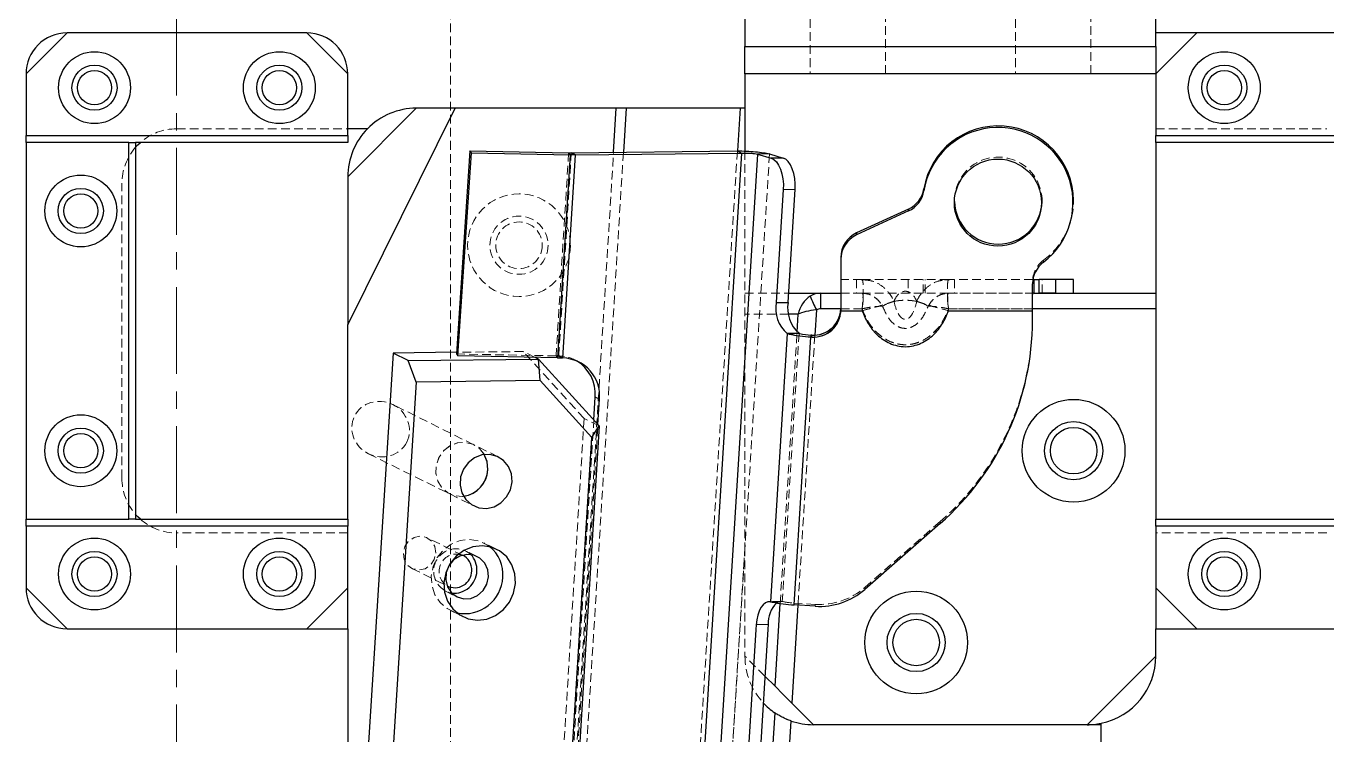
# Model space of a CAD drawing. Header units: millimetres. Extents: x 5 to 1495, y -1208 to 895.
# Drawn here: x 328.9 to 518.9, y 179.9 to 283.4 of the extents above; entities that cross this region are included whole.
import ezdxf

# ---------------------------------------------------------------- set-up
doc = ezdxf.new("R2010")
doc.units = ezdxf.units.MM
doc.linetypes.add('CENTERX2', pattern=[20.32, 12.7, -2.54, 2.54, -2.54])
doc.linetypes.add('HIDDEN', pattern=[1.905, 1.27, -0.635])

msp = doc.modelspace()

# ---------------------------------------------------------------- linework, layer by layer
at = {"color": 7, "linetype": 'CENTERX2', "lineweight": 18}
msp.add_line((350.853, 29.435), (350.853, 413.435), dxfattribs=at)
at = {"color": 7, "linetype": 'HIDDEN', "lineweight": 18}
for p, q in [((390.853, 411.435), (390.853, 31.435)), ((443.353, 284.435), (443.353, 276.435)), ((454.353, 276.435), (454.353, 284.435)), ((473.353, 284.435), (473.353, 276.435)), ((484.353, 276.435), (484.353, 284.435)), ((350.853, 268.435), (375.853, 268.435)), ((493.853, 268.435), (518.853, 268.435)), ((404.071, 93.69), (414.668, 264.997)), ((416.099, 265.013), (405.502, 93.706)), ((408.1, 264.931), (406.265, 235.276)), ((406.658, 235.276), (408.493, 264.929)), ((432.739, 265.196), (422.054, 93.888)), ((432.739, 265.196), (422.073, 94.2)), ((437.436, 264.753), (426.768, 93.716)), ((433.853, 265.187), (433.853, 207.314)), ((342.853, 217.435), (342.853, 260.435)), ((464.443, 257.945), (464.445, 257.804)), ((464.443, 257.945), (464.443, 257.663)), ((477.243, 257.663), (477.243, 257.945)), ((477.451, 249.238), (477.451, 248.956)), ((450.948, 246.435), (447.853, 246.435)), ((450.163, 246.435), (450.163, 244.435)), ((451.542, 246.403), (450.871, 246.313)), ((450.948, 246.435), (451.405, 246.357)), ((457.689, 246.435), (457.689, 244.435)), ((459.89, 244.435), (459.89, 246.435)), ((460.151, 244.435), (460.151, 246.435)), ((463.676, 246.313), (463.005, 246.403)), ((463.141, 246.362), (463.6, 246.435)), ((475.907, 246.435), (463.6, 246.435)), ((464.453, 246.435), (464.453, 244.435)), ((475.853, 246.072), (475.853, 245.79)), ((477.253, 244.435), (477.253, 246.435)), ((433.853, 244.435), (440.237, 244.435)), ((447.853, 244.435), (450.948, 244.435)), ((450.948, 244.435), (447.853, 244.435)), ((463.599, 244.435), (476.021, 244.435)), ((476.021, 244.435), (463.6, 244.435)), ((440.232, 241.383), (433.853, 241.383)), ((447.852, 242.154), (450.948, 242.154)), ((450.95, 242.154), (447.852, 242.154)), ((475.853, 242.154), (463.597, 242.154)), ((463.6, 242.153), (475.853, 242.154)), ((438.994, 199.116), (441.466, 238.757)), ((441.749, 238.583), (439.307, 199.428)), ((441.036, 199.194), (443.477, 238.325)), ((444.055, 238.314), (441.595, 198.878)), ((401.467, 235.916), (391.728, 235.799)), ((403.224, 235.046), (401.467, 235.916)), ((410.364, 226.146), (401.467, 235.916)), ((406.265, 235.276), (391.713, 235.559)), ((406.549, 235.276), (406.265, 235.276)), ((406.265, 235.276), (406.49, 234.983)), ((406.549, 235.276), (406.265, 235.276)), ((406.549, 235.276), (407.056, 234.973)), ((406.658, 235.276), (407.275, 234.97)), ((409.571, 234.418), (408.954, 234.724)), ((409.571, 234.418), (408.954, 234.724)), ((394.277, 222.297), (382.418, 228.17)), ((405.228, 143.116), (410.364, 226.146)), ((412.575, 225.051), (410.364, 226.146)), ((406.535, 141.128), (411.781, 225.924)), ((407.212, 141.797), (412.376, 225.27)), ((378.867, 221.001), (390.726, 215.128)), ((397.824, 220.54), (394.277, 222.297)), ((390.726, 215.128), (394.273, 213.371)), ((451.351, 201.469), (462.341, 211.083)), ((462.341, 211.083), (462.341, 210.802)), ((375.853, 209.435), (350.853, 209.435)), ((518.853, 209.435), (493.853, 209.435)), ((392.68, 206.13), (387.436, 208.727)), ((397.558, 207.062), (395.707, 207.979)), ((433.853, 207.314), (426.736, 93.198)), ((433.853, 207.314), (433.853, 191.435)), ((394.731, 206.007), (393.035, 206.847)), ((385.217, 204.247), (390.46, 201.65)), ((451.351, 201.469), (451.351, 201.187)), ((390.105, 200.933), (391.802, 200.093)), ((390.825, 198.121), (392.676, 197.205)), ((439.134, 199.44), (437.405, 199.405)), ((439.134, 199.44), (437.405, 199.405)), ((437.578, 199.393), (439.307, 199.428)), ((437.835, 199.335), (439.436, 199.405)), ((444.113, 199.006), (441.036, 199.194)), ((444.113, 198.724), (444.113, 199.006)), ((436.751, 188.538), (433.853, 191.435))]:
    msp.add_line(p, q, dxfattribs=at)
at = {"color": 7, "linetype": 'Continuous', "lineweight": 25}
for p, q in [((433.853, 291.435), (433.853, 280.435)), ((493.853, 280.435), (493.853, 291.435)), ((334.853, 282.435), (328.853, 276.435)), ((369.853, 282.435), (334.853, 282.435)), ((375.853, 276.435), (369.853, 282.435)), ((499.853, 282.435), (493.853, 282.435)), ((499.853, 282.435), (493.853, 276.435)), ((534.853, 282.435), (499.853, 282.435)), ((433.853, 280.435), (493.853, 280.435)), ((433.853, 276.435), (433.853, 280.435)), ((493.853, 280.435), (493.853, 276.435)), ((328.853, 276.435), (328.853, 267.435)), ((375.853, 267.435), (375.853, 276.435)), ((433.853, 276.435), (433.853, 271.435)), ((493.853, 276.435), (433.853, 276.435)), ((493.853, 276.435), (493.853, 267.435)), ((375.853, 239.799), (391.522, 271.435)), ((385.853, 271.435), (375.853, 261.435)), ((433.853, 271.435), (385.853, 271.435)), ((391.522, 271.435), (385.853, 271.435)), ((414.668, 264.997), (415.066, 271.435)), ((416.496, 271.435), (416.099, 265.013)), ((433.853, 271.435), (433.853, 265.187)), ((378.712, 268.435), (375.853, 268.435)), ((328.853, 267.435), (375.853, 267.435)), ((328.853, 266.435), (328.853, 267.435)), ((343.853, 266.435), (328.853, 266.435)), ((328.853, 266.435), (328.853, 211.435)), ((343.853, 211.435), (343.853, 266.435)), ((343.853, 266.435), (344.853, 266.435)), ((344.853, 266.435), (344.853, 211.435)), ((375.853, 266.435), (344.853, 266.435)), ((375.853, 267.435), (375.853, 266.435)), ((493.853, 267.435), (540.853, 267.435)), ((493.853, 266.435), (493.853, 267.435)), ((493.853, 266.435), (493.853, 244.435)), ((524.853, 266.435), (493.853, 266.435)), ((393.687, 265.226), (391.713, 235.559)), ((391.937, 235.265), (393.912, 264.932)), ((393.912, 264.932), (393.687, 265.226)), ((393.687, 265.226), (408.1, 264.931)), ((393.912, 264.932), (408.325, 264.637)), ((408.325, 264.637), (406.49, 234.983)), ((407.275, 234.97), (409.109, 264.624)), ((408.325, 264.637), (408.1, 264.931)), ((408.493, 264.929), (432.739, 265.196)), ((409.109, 264.624), (408.493, 264.929)), ((409.109, 264.624), (433.355, 264.891)), ((433.355, 264.891), (422.69, 93.895)), ((435.707, 264.718), (425.039, 93.681)), ((432.739, 265.196), (433.355, 264.891)), ((437.436, 264.753), (435.707, 264.718)), ((435.707, 264.718), (437.694, 264.132)), ((437.436, 264.753), (439.423, 264.167)), ((439.423, 264.167), (437.694, 264.132)), ((375.853, 261.435), (375.853, 239.799)), ((439.454, 259.567), (438.424, 243.051)), ((439.454, 259.567), (441.183, 259.602)), ((440.153, 243.086), (441.183, 259.602)), ((459.983, 259.678), (459.983, 259.396)), ((457.725, 256.719), (450.163, 253.227)), ((457.725, 256.719), (457.725, 256.437)), ((481.843, 257.663), (481.843, 257.945)), ((457.725, 256.437), (450.163, 252.946)), ((450.163, 253.227), (450.163, 252.946)), ((447.853, 249.638), (447.853, 249.357)), ((447.853, 249.357), (447.853, 241.988)), ((475.853, 240.477), (475.853, 245.79)), ((476.021, 246.435), (475.907, 246.435)), ((476.021, 246.435), (476.021, 244.435)), ((476.021, 246.435), (476.821, 246.435)), ((476.821, 244.435), (476.821, 246.435)), ((479.191, 246.435), (476.821, 246.435)), ((479.191, 246.435), (479.191, 244.435)), ((481.853, 246.435), (479.191, 246.435)), ((481.853, 244.435), (481.853, 246.435)), ((440.237, 244.435), (444.893, 244.435)), ((444.893, 244.435), (447.853, 244.435)), ((476.021, 244.435), (493.853, 244.435)), ((479.191, 244.435), (476.821, 244.435)), ((479.191, 244.435), (481.853, 244.435)), ((493.853, 244.435), (493.853, 242.154)), ((438.424, 243.051), (440.153, 243.086)), ((447.852, 242.154), (447.852, 241.872)), ((447.852, 241.872), (450.948, 241.872)), ((463.6, 241.872), (475.853, 241.872)), ((475.853, 240.477), (475.853, 241.872)), ((493.853, 242.154), (493.853, 211.435)), ((375.853, 211.435), (375.853, 239.799)), ((440.02, 238.548), (437.578, 199.393)), ((441.749, 238.583), (440.02, 238.548)), ((441.876, 238.536), (440.275, 238.465)), ((441.036, 198.912), (443.477, 238.043)), ((443.607, 238.317), (443.477, 238.325)), ((443.477, 238.043), (443.607, 238.035)), ((443.607, 238.035), (443.607, 238.317)), ((382.459, 235.687), (375.998, 132.886)), ((391.728, 235.799), (382.459, 235.687)), ((384.671, 234.591), (382.459, 235.687)), ((384.671, 234.591), (403.678, 234.821)), ((385.851, 231.459), (384.671, 234.591)), ((391.713, 235.559), (391.937, 235.265)), ((406.49, 234.983), (391.937, 235.265)), ((403.678, 234.821), (403.224, 235.046)), ((403.92, 231.677), (403.678, 234.821)), ((403.678, 234.821), (412.575, 225.051)), ((406.49, 234.983), (407.056, 234.973)), ((406.49, 234.983), (407.056, 234.973)), ((385.851, 231.459), (379.7, 133.6)), ((403.92, 231.677), (385.851, 231.459)), ((411.473, 223.382), (403.92, 231.677)), ((411.781, 225.924), (411.987, 229.263)), ((412.604, 228.958), (411.987, 229.263)), ((412.376, 225.27), (412.604, 228.958)), ((412.575, 225.051), (407.439, 142.021)), ((411.473, 223.382), (412.575, 225.051)), ((406.464, 142.399), (411.473, 223.382)), ((328.853, 211.435), (343.853, 211.435)), ((328.853, 210.435), (328.853, 211.435)), ((344.853, 211.435), (343.853, 211.435)), ((344.853, 211.435), (375.853, 211.435)), ((375.853, 211.435), (375.853, 210.435)), ((493.853, 210.435), (493.853, 211.435)), ((493.853, 211.435), (524.853, 211.435)), ((375.853, 210.435), (328.853, 210.435)), ((328.853, 210.435), (328.853, 201.435)), ((375.853, 201.435), (375.853, 210.435)), ((462.341, 210.802), (451.351, 201.187)), ((540.853, 210.435), (493.853, 210.435)), ((493.853, 210.435), (493.853, 201.435)), ((328.853, 201.435), (334.853, 195.435)), ((369.853, 195.435), (375.853, 201.435)), ((375.853, 195.435), (375.853, 201.435)), ((493.853, 201.435), (493.853, 195.435)), ((493.853, 201.435), (499.853, 195.435)), ((444.113, 198.724), (441.036, 198.912)), ((435.49, 196.015), (435.449, 195.352)), ((437.219, 196.05), (435.49, 196.015)), ((437.219, 196.05), (437.178, 195.387)), ((334.853, 195.435), (369.853, 195.435)), ((369.853, 195.435), (375.853, 195.435)), ((375.853, 195.435), (375.853, 93.435)), ((435.449, 195.352), (431.438, 131.046)), ((437.178, 195.387), (433.167, 131.081)), ((493.853, 195.435), (499.853, 195.435)), ((493.853, 191.435), (493.853, 195.435)), ((499.853, 195.435), (534.853, 195.435)), ((493.853, 191.435), (483.853, 181.435)), ((438.241, 187.048), (436.751, 188.538)), ((443.853, 181.435), (440.704, 184.585)), ((483.853, 181.435), (443.853, 181.435)), ((485.853, 181.435), (483.853, 181.435)), ((485.853, 178.435), (485.853, 181.637))]:
    msp.add_line(p, q, dxfattribs=at)
at = {"color": 8, "linetype": 'Continuous', "lineweight": 25}
for p, q in [((433.128, 271.435), (432.739, 265.196)), ((441.63, 241.383), (440.232, 241.383)), ((441.466, 238.757), (441.63, 241.383)), ((444.285, 242.011), (444.055, 238.314)), ((447.852, 242.154), (444.893, 242.154)), ((493.853, 242.154), (475.853, 242.154)), ((438.241, 187.048), (438.994, 199.116)), ((441.595, 198.878), (440.704, 184.585)), ((438.227, 183.168), (434.609, 126.661)), ((437.052, 126.338), (440.614, 181.975))]:
    msp.add_line(p, q, dxfattribs=at)
at = {"color": 7, "linetype": 'Continuous', "lineweight": 25, "flags": 128}
for points in [[(344.853, 265.727), (345.196, 266.092), (345.562, 266.435)], [(437.694, 264.132), (438.081, 263.94), (438.443, 263.603), (438.767, 263.133), (439.041, 262.549), (439.253, 261.872), (439.396, 261.131), (439.464, 260.352), (439.454, 259.567)], [(437.694, 264.132), (438.081, 263.94), (438.443, 263.603), (438.767, 263.133), (439.041, 262.549), (439.253, 261.872), (439.396, 261.131), (439.464, 260.352), (439.454, 259.567)], [(441.183, 259.602), (441.193, 260.387), (441.125, 261.166), (440.982, 261.908), (440.769, 262.584), (440.496, 263.168), (440.172, 263.638), (439.809, 263.975), (439.423, 264.167)], [(441.183, 259.602), (441.193, 260.387), (441.125, 261.166), (440.982, 261.908), (440.769, 262.584), (440.496, 263.168), (440.172, 263.638), (439.809, 263.975), (439.423, 264.167)], [(444.893, 244.435), (444.893, 244.39), (444.893, 244.255), (444.893, 244.037), (444.893, 243.746), (444.893, 243.395), (444.893, 243.001), (444.893, 242.581), (444.893, 242.154)], [(399.845, 216.896), (399.75, 218.063), (399.326, 219.133), (398.61, 220.009), (397.667, 220.613), (396.58, 220.893), (395.446, 220.823), (394.365, 220.409), (393.434, 219.688), (392.735, 218.725), (392.331, 217.604), (392.257, 216.426), (392.52, 215.295), (393.096, 214.311), (393.935, 213.563), (394.961, 213.116), (396.085, 213.01), (397.204, 213.254), (398.222, 213.828), (399.046, 214.68), (399.604, 215.733), (399.845, 216.896)], [(396.302, 218.712), (396.189, 219.878), (395.784, 220.88)], [(396.298, 218.652), (396.203, 219.82), (395.784, 220.88)], [(345.562, 211.435), (345.196, 211.778), (344.853, 212.144)], [(400.338, 202.051), (400.248, 203.46), (399.809, 204.779), (399.05, 205.918), (398.023, 206.799), (396.798, 207.362), (395.459, 207.568), (394.096, 207.405), (392.802, 206.882), (391.667, 206.035), (390.766, 204.922), (390.163, 203.62), (389.896, 202.216), (389.986, 200.807), (390.425, 199.488), (391.184, 198.349), (392.211, 197.468), (393.436, 196.905), (394.775, 196.699), (396.138, 196.862), (397.431, 197.385), (398.567, 198.232), (399.467, 199.345), (400.071, 200.647), (400.338, 202.051)], [(396.399, 203), (396.296, 204.062), (395.864, 205.014), (395.151, 205.753), (394.234, 206.199), (393.212, 206.304), (392.196, 206.056), (391.296, 205.483), (390.609, 204.646), (390.21, 203.636), (390.143, 202.562), (390.414, 201.542), (390.994, 200.684), (391.82, 200.084), (392.803, 199.804), (393.837, 199.877), (394.808, 200.293), (395.612, 201.008), (396.163, 201.944), (396.399, 203)], [(437.578, 199.393), (437.204, 199.38), (436.839, 199.229), (436.497, 198.945), (436.189, 198.538), (435.926, 198.022), (435.718, 197.415), (435.571, 196.738), (435.49, 196.015)], [(437.578, 199.393), (437.204, 199.38), (436.839, 199.229), (436.497, 198.945), (436.189, 198.538), (435.926, 198.022), (435.718, 197.415), (435.571, 196.738), (435.49, 196.015)], [(440.704, 184.585), (440.115, 185.174), (439.551, 185.738), (439.036, 186.253), (438.593, 186.696), (438.241, 187.048)]]:
    msp.add_lwpolyline(points, dxfattribs=at)
at = {"color": 7, "linetype": 'HIDDEN', "lineweight": 18, "flags": 128}
for points in [[(395.784, 220.88), (395.779, 220.889), (395.063, 221.765), (394.12, 222.37), (393.033, 222.649), (391.899, 222.579), (390.818, 222.166), (389.887, 221.445), (389.189, 220.482), (388.784, 219.361), (388.71, 218.183), (388.973, 217.052), (389.549, 216.068), (390.388, 215.319), (391.415, 214.872), (392.538, 214.766), (392.766, 214.788)], [(395.784, 220.88), (395.749, 220.939), (395.02, 221.803), (394.068, 222.392), (392.976, 222.654), (391.842, 222.566), (390.767, 222.136), (389.846, 221.401), (389.16, 220.428), (388.772, 219.302), (388.715, 218.123), (388.995, 216.997), (389.586, 216.024), (390.436, 215.289), (391.47, 214.858), (392.595, 214.77), (392.766, 214.788)], [(388.702, 206.487), (388.567, 207.432), (388.09, 208.234), (387.346, 208.77), (386.446, 208.958), (385.528, 208.77), (384.732, 208.234), (384.178, 207.432), (383.952, 206.487), (384.087, 205.542), (384.563, 204.74), (385.308, 204.204), (386.208, 204.016), (387.126, 204.204), (387.922, 204.74), (388.475, 205.542), (388.702, 206.487)], [(396.583, 207.421), (396.173, 207.715), (394.948, 208.278), (393.608, 208.485), (392.245, 208.321), (390.952, 207.798), (389.816, 206.951), (388.916, 205.839), (388.312, 204.536), (388.046, 203.133), (388.135, 201.723), (388.574, 200.404), (389.333, 199.265), (390.36, 198.385), (391.585, 197.822), (391.8, 197.763)]]:
    msp.add_lwpolyline(points, dxfattribs=at)
at = {"color": 7, "linetype": 'Continuous', "lineweight": 25}
for centre, radius in [((338.853, 274.435), 5.25), ((365.853, 274.435), 5.25), ((503.853, 274.435), 5.25), ((338.853, 274.435), 3.3), ((365.853, 274.435), 3.3), ((503.853, 274.435), 3.3), ((338.853, 274.435), 2.5), ((365.853, 274.435), 2.5), ((503.853, 274.435), 2.5), ((470.797, 257.654), 6.353), ((336.853, 256.435), 5.25), ((336.853, 256.435), 3.3), ((336.853, 256.435), 2.5), ((481.853, 221.435), 7.5), ((336.853, 221.435), 5.25), ((336.853, 221.435), 3.3), ((481.853, 221.435), 4.25), ((481.853, 221.435), 3.4), ((336.853, 221.435), 2.5), ((338.853, 203.435), 5.25), ((365.853, 203.435), 5.25), ((503.853, 203.435), 5.25), ((338.853, 203.435), 3.3), ((338.853, 203.435), 2.5), ((365.853, 203.435), 3.3), ((365.853, 203.435), 2.5), ((503.853, 203.435), 3.3), ((503.853, 203.435), 2.5), ((458.853, 193.435), 7.5), ((458.853, 193.435), 4.25), ((458.853, 193.435), 3.4)]:
    msp.add_circle(centre, radius, dxfattribs=at)
at = {"color": 7, "linetype": 'HIDDEN', "lineweight": 18}
for radius in [7.5, 4.25, 3.4]:
    msp.add_circle((400.853, 251.435), radius, dxfattribs=at)
at = {"color": 7, "linetype": 'Continuous', "lineweight": 25}
for centre, radius, start, end in [((334.853, 276.435), 6, 90, 180), ((369.853, 276.435), 6, 0, 90), ((385.853, 261.435), 10, 90, 135.573), ((385.853, 261.435), 10, 135.573, 180), ((470.837, 257.852), 11.006, 0.48071, 170.45468), ((470.803, 257.666), 10.957, 307.35282, 170.91574), ((456.071, 260.323), 3.965, 294.65293, 350.63912), ((456.071, 260.041), 3.965, 294.65285, 350.63921), ((470.843, 257.996), 6.401, 181.71641, 358.28359), ((451.811, 249.629), 3.958, 114.61367, 179.86547), ((451.811, 249.347), 3.958, 114.61367, 179.86547), ((479.801, 245.785), 3.947, 126.53698, 179.92076), ((457.251, 248.993), 14.726, 199.79383, 208.30512), ((443.179, 242.202), 4.83, 169.87145, 229.15721), ((444.908, 242.237), 4.83, 169.87143, 229.15723), ((443.87, 242.291), 3.983, 266.20606, 359.68808), ((443.87, 242.292), 3.984, 266.21776, 358.00345), ((443.87, 242.009), 3.983, 266.20606, 359.68808), ((443.87, 242.011), 3.984, 266.21776, 358.00345), ((436.413, 240.522), 39.44, 311.10062, 359.93459), ((444.389, 257.297), 19.275, 257.67848, 267.28868), ((443.933, 247.951), 9.637, 257.67836, 267.28881), ((407.117, 229.463), 5.51, 354.74053, 88.35645), ((406.358, 229.715), 5.647, 355.40966, 59.10298), ((392.169, 218.881), 4.136, 278.3056, 357.66767), ((392.17, 218.879), 4.134, 278.28688, 356.86052), ((393.273, 203.372), 5.23, 355.56059, 50.72985), ((391.634, 204.061), 2.318, 355.77972, 66.50406), ((391.55, 204.078), 3.162, 355.69215, 44.2927), ((391.476, 203.906), 2.469, 242.66015, 359.6301), ((391.369, 203.972), 3.336, 264.05156, 357.74215), ((334.853, 201.435), 6, 180, 270), ((392.924, 203.217), 5.569, 258.35405, 357.43536), ((444.734, 208.767), 10.062, 266.4615, 311.12014), ((441.485, 196.177), 4.267, 134.88951, 181.70289), ((441.948, 218.167), 19.276, 257.67871, 267.28847), ((483.853, 191.435), 10, 281.53696, 0), ((443.853, 191.435), 10, 222.7334, 235.76253), ((443.853, 191.435), 10, 251.09704, 270), ((483.853, 191.435), 10, 270, 281.53696)]:
    msp.add_arc(centre, radius, start, end, dxfattribs=at)
at = {"color": 7, "linetype": 'HIDDEN', "lineweight": 18}
for centre, radius, start, end in [((350.853, 260.435), 8, 90, 131.40962), ((350.853, 260.435), 8, 138.59038, 180), ((470.843, 257.9), 6.4, 359.13906, 179.60042), ((470.99, 257.959), 10.853, 306.53152, 359.92624), ((479.801, 246.066), 3.947, 126.53691, 179.92083), ((436.422, 240.8), 39.431, 311.09502, 359.9402), ((406.591, 229.948), 5.329, 59.96526, 89.27435), ((350.853, 217.435), 8, 180, 221.40962), ((350.853, 217.435), 8, 228.59038, 270), ((391.643, 203.854), 3.259, 48.25761, 259.04733), ((391.692, 203.83), 2.51, 69.81903, 237.48594), ((444.734, 209.048), 10.062, 266.4615, 311.12014), ((439.17, 198.292), 1.145, 83.1227, 127.47906), ((441.492, 208.821), 9.638, 257.6787, 267.2885), ((443.853, 191.435), 10, 180, 222.7334), ((443.853, 191.435), 10, 235.76253, 251.09704)]:
    msp.add_arc(centre, radius, start, end, dxfattribs=at)
at = {"color": 7, "linetype": 'Continuous', "lineweight": 25}
for centre, major_axis, ratio, start_param, end_param in [((444.223, 241.435), (1.597, 2.734), 0.7729098, 0.9651675, 2.0123651), ((444.81, 241.435), (0.949, 2.86), 0.9532037, 0.3061751, 0.8473251), ((444.223, 241.435), (3.03, 0.419), 0.1837936, 1.5248414, 2.572039), ((444.81, 241.154), (1.139, 0.259), 0.8482621, 1.3089249, 1.850075)]:
    msp.add_ellipse(centre, major_axis=major_axis, ratio=ratio, start_param=start_param, end_param=end_param, dxfattribs=at)
at = {"color": 7, "linetype": 'HIDDEN', "lineweight": 18}
msp.add_ellipse((380.643, 224.586), major_axis=(3.818, -1.891), ratio=0.9389023, dxfattribs=at)
at = {"color": 7, "linetype": 'Continuous', "lineweight": 25}
for points, knots in [([(408.1, 264.931), (408.166, 264.93), (408.265, 264.928), (408.396, 264.928), (408.46, 264.929), (408.493, 264.929)], [0, 0, 0, 0, 0.49738377, 0.74836759, 1, 1, 1, 1]), ([(408.1, 264.931), (408.166, 264.93), (408.265, 264.928), (408.396, 264.928), (408.46, 264.929), (408.493, 264.929)], [0, 0, 0, 0, 0.49738377, 0.74836759, 1, 1, 1, 1]), ([(409.109, 264.624), (409.045, 264.624), (408.917, 264.624), (408.656, 264.628), (408.457, 264.634), (408.325, 264.637)], [0, 0, 0, 0, 0.2509047, 0.5018132, 1, 1, 1, 1]), ([(409.109, 264.624), (409.045, 264.624), (408.917, 264.624), (408.656, 264.628), (408.457, 264.634), (408.325, 264.637)], [0, 0, 0, 0, 0.2509047, 0.5018132, 1, 1, 1, 1]), ([(432.739, 265.196), (433.18, 265.194), (434.064, 265.19), (435.409, 265.097), (436.625, 264.951), (437.163, 264.82), (437.436, 264.753)], [0, 0, 0, 0, 0.2479476, 0.495893, 0.7437902, 1, 1, 1, 1]), ([(432.739, 265.196), (433.18, 265.194), (434.064, 265.19), (435.409, 265.097), (436.625, 264.951), (437.163, 264.82), (437.436, 264.753)], [0, 0, 0, 0, 0.2479476, 0.495893, 0.7437902, 1, 1, 1, 1]), ([(433.355, 264.891), (433.577, 264.895), (434.02, 264.904), (434.694, 264.873), (435.302, 264.811), (435.571, 264.749), (435.707, 264.718)], [0, 0, 0, 0, 0.2482105, 0.4964261, 0.7444978, 1, 1, 1, 1]), ([(433.355, 264.891), (433.577, 264.895), (434.02, 264.904), (434.694, 264.873), (435.302, 264.811), (435.571, 264.749), (435.707, 264.718)], [0, 0, 0, 0, 0.2482105, 0.4964261, 0.7444978, 1, 1, 1, 1]), ([(476.021, 244.435), (475.975, 244.428), (475.905, 244.416), (475.86, 244.341), (475.856, 244.281), (475.853, 244.251)], [0, 0, 0, 0, 0.4794283, 0.7367336, 1, 1, 1, 1]), ([(447.853, 242.047), (447.853, 242.033), (447.853, 242.003), (447.853, 241.945), (447.852, 241.901), (447.852, 241.872)], [0, 0, 0, 0, 0.2500565, 0.5000958, 1, 1, 1, 1]), ([(450.948, 241.872), (451.217, 241.239), (451.764, 239.955), (453.12, 238.273), (454.651, 237.198), (456.102, 236.711), (457.275, 236.58), (458.448, 236.712), (459.898, 237.199), (461.428, 238.273), (462.784, 239.955), (463.33, 241.239), (463.6, 241.872)], [0, 0, 0, 0, 0.1182033, 0.2398797, 0.3669137, 0.4330046, 0.5000708, 0.567145, 0.6331952, 0.7601644, 0.8817995, 1, 1, 1, 1]), ([(440.275, 238.465), (440.253, 238.471), (440.207, 238.483), (440.119, 238.51), (440.06, 238.533), (440.02, 238.548)], [0, 0, 0, 0, 0.2503228, 0.5006415, 1, 1, 1, 1]), ([(440.275, 238.465), (440.253, 238.471), (440.207, 238.483), (440.119, 238.51), (440.06, 238.533), (440.02, 238.548)], [0, 0, 0, 0, 0.2503228, 0.5006415, 1, 1, 1, 1]), ([(441.749, 238.583), (441.769, 238.574), (441.798, 238.56), (441.842, 238.545), (441.865, 238.539), (441.876, 238.536)], [0, 0, 0, 0, 0.4984418, 0.7490419, 1, 1, 1, 1]), ([(441.749, 238.583), (441.769, 238.574), (441.798, 238.56), (441.842, 238.545), (441.865, 238.539), (441.876, 238.536)], [0, 0, 0, 0, 0.4984418, 0.7490419, 1, 1, 1, 1]), ([(407.056, 234.973), (407.074, 234.973), (407.111, 234.972), (407.184, 234.972), (407.239, 234.971), (407.275, 234.97)], [0, 0, 0, 0, 0.2500606, 0.5001183, 1, 1, 1, 1]), ([(407.056, 234.973), (407.074, 234.973), (407.111, 234.972), (407.184, 234.972), (407.239, 234.971), (407.275, 234.97)], [0, 0, 0, 0, 0.2500606, 0.5001183, 1, 1, 1, 1]), ([(437.578, 199.393), (437.598, 199.389), (437.638, 199.381), (437.721, 199.362), (437.789, 199.346), (437.835, 199.335)], [0, 0, 0, 0, 0.2503221, 0.5006472, 1, 1, 1, 1]), ([(437.578, 199.393), (437.598, 199.389), (437.638, 199.381), (437.721, 199.362), (437.789, 199.346), (437.835, 199.335)], [0, 0, 0, 0, 0.2503221, 0.5006472, 1, 1, 1, 1]), ([(440.614, 181.975), (440.388, 182.057), (439.938, 182.221), (439.248, 182.549), (438.637, 182.895), (438.361, 183.079), (438.227, 183.168)], [0, 0, 0, 0, 0.25145178, 0.5026629, 0.75977128, 1, 1, 1, 1])]:
    msp.add_open_spline(points, degree=3, knots=knots, dxfattribs=at)
at = {"color": 7, "linetype": 'HIDDEN', "lineweight": 18}
for points, knots in [([(451.025, 246.321), (451.025, 246.324), (451.005, 246.43), (450.976, 246.432), (450.948, 246.435)], [0, 0, 0, 0, 0.0290958, 1, 1, 1, 1]), ([(463.6, 246.435), (463.33, 246.435), (462.784, 246.435), (461.428, 246.435), (459.898, 246.435), (458.447, 246.435), (457.274, 246.435), (456.102, 246.435), (454.651, 246.435), (453.12, 246.435), (451.764, 246.435), (451.217, 246.435), (450.948, 246.435)], [0, 0, 0, 0, 0.1182023, 0.2398624, 0.3668364, 0.4328975, 0.499965, 0.5670383, 0.6330833, 0.7601157, 0.8817942, 1, 1, 1, 1]), ([(450.948, 241.872), (450.974, 242.179), (451.026, 242.776), (451.081, 243.644), (451.115, 244.416), (451.127, 245.08), (451.115, 245.635), (451.082, 246.078), (451.044, 246.24), (451.025, 246.321)], [0, 0, 0, 0, 0.15624965, 0.30472124, 0.44663329, 0.58206689, 0.71592259, 0.85771061, 1, 1, 1, 1]), ([(451.405, 246.357), (451.782, 246.316), (452.663, 246.22), (453.893, 245.519), (454.784, 244.654), (455.279, 243.915), (455.484, 243.522), (455.575, 243.32), (455.598, 243.267), (455.604, 243.252), (455.606, 243.247), (455.607, 243.246)], [0, 0, 0, 0, 0.2090621, 0.4894832, 0.7524067, 0.8779735, 0.9679523, 0.9911005, 0.9973232, 0.9991042, 1, 1, 1, 1]), ([(458.941, 243.246), (458.95, 243.267), (459.131, 243.688), (459.619, 244.514), (460.675, 245.539), (461.913, 246.232), (462.793, 246.325), (463.141, 246.362)], [0, 0, 0, 0, 0.012544, 0.2472344, 0.5103697, 0.8065431, 1, 1, 1, 1]), ([(463.522, 246.321), (463.503, 246.24), (463.465, 246.079), (463.433, 245.634), (463.421, 245.078), (463.433, 244.413), (463.466, 243.645), (463.521, 242.778), (463.573, 242.179), (463.6, 241.872)], [0, 0, 0, 0, 0.1417165, 0.2834978, 0.4195593, 0.5535275, 0.6947941, 0.8434409, 1, 1, 1, 1]), ([(463.6, 246.435), (463.572, 246.432), (463.543, 246.429), (463.523, 246.324), (463.522, 246.321)], [0, 0, 0, 0, 0.971312, 1, 1, 1, 1]), ([(450.948, 244.435), (450.974, 244.425), (451.023, 244.407), (451.079, 244.262), (451.114, 244.048), (451.127, 243.756), (451.114, 243.405), (451.079, 243.017), (451.023, 242.591), (450.974, 242.306), (450.948, 242.154)], [0, 0, 0, 0, 0.1345823, 0.2518832, 0.3779845, 0.5000006, 0.6220218, 0.7481159, 0.8654189, 1, 1, 1, 1]), ([(450.948, 244.435), (451.275, 244.403), (451.919, 244.34), (452.786, 243.884), (453.366, 243.364), (453.703, 242.925), (453.847, 242.691), (453.913, 242.571), (453.932, 242.536), (453.938, 242.525), (453.94, 242.521)], [0, 0, 0, 0, 0.2662407, 0.5234215, 0.7679499, 0.8855049, 0.9677919, 0.990056, 0.9965601, 1, 1, 1, 1]), ([(463.6, 244.435), (463.311, 244.435), (462.736, 244.435), (461.315, 244.435), (459.769, 244.435), (458.363, 244.435), (457.264, 244.435), (456.164, 244.435), (454.764, 244.435), (453.22, 244.435), (451.806, 244.435), (451.234, 244.435), (450.948, 244.435)], [0, 0, 0, 0, 0.1255512, 0.2501925, 0.3753521, 0.4378931, 0.5006768, 0.5629995, 0.6257461, 0.7505042, 0.8754021, 1, 1, 1, 1]), ([(450.948, 244.435), (451.276, 244.403), (451.92, 244.341), (452.784, 243.883), (453.481, 243.273), (453.79, 242.767), (453.94, 242.522)], [0, 0, 0, 0, 0.2663667, 0.5236703, 0.7683154, 1, 1, 1, 1]), ([(463.6, 244.435), (463.33, 244.435), (462.784, 244.435), (461.427, 244.435), (459.897, 244.435), (458.447, 244.435), (457.274, 244.435), (456.101, 244.435), (454.651, 244.435), (453.12, 244.435), (451.764, 244.435), (451.217, 244.435), (450.948, 244.435)], [0, 0, 0, 0, 0.1182033, 0.2398645, 0.3668395, 0.4329008, 0.4999685, 0.5670413, 0.633086, 0.7601173, 0.8817951, 1, 1, 1, 1]), ([(450.948, 242.154), (450.973, 242.3), (451.023, 242.589), (451.079, 243.014), (451.115, 243.408), (451.127, 243.755), (451.114, 244.048), (451.079, 244.262), (451.023, 244.407), (450.974, 244.425), (450.948, 244.435)], [0, 0, 0, 0, 0.1292987, 0.2554533, 0.3768948, 0.5005041, 0.6220157, 0.7475058, 0.8663375, 1, 1, 1, 1]), ([(450.948, 241.872), (451.47, 242.014), (452.488, 242.289), (453.845, 242.664), (454.937, 243.003), (455.385, 243.165), (455.607, 243.246)], [0, 0, 0, 0, 0.2665012, 0.5191171, 0.7625142, 1, 1, 1, 1]), ([(453.94, 242.521), (454.292, 242.736), (454.81, 243.051), (455.961, 243.308), (456.699, 243.388), (457.274, 243.408), (457.849, 243.388), (458.587, 243.308), (459.738, 243.051), (460.256, 242.736), (460.608, 242.521)], [0, 0, 0, 0, 0.2599003, 0.3825977, 0.4427553, 0.5000343, 0.5573117, 0.6174779, 0.7401904, 1, 1, 1, 1]), ([(453.94, 242.521), (454.292, 242.736), (454.81, 243.051), (455.961, 243.308), (456.699, 243.388), (457.274, 243.408), (457.849, 243.388), (458.587, 243.308), (459.738, 243.051), (460.256, 242.736), (460.608, 242.521)], [0, 0, 0, 0, 0.2599003, 0.3825977, 0.4427553, 0.5000343, 0.5573117, 0.6174779, 0.7401904, 1, 1, 1, 1]), ([(455.607, 243.246), (455.769, 243.588), (455.994, 244.067), (456.578, 244.539), (456.933, 244.672), (457.131, 244.707), (457.274, 244.715), (457.417, 244.707), (457.615, 244.672), (457.969, 244.538), (458.553, 244.067), (458.779, 243.588), (458.941, 243.246)], [0, 0, 0, 0, 0.2942769, 0.4107225, 0.4586765, 0.4798268, 0.5000242, 0.5202201, 0.5413724, 0.5893422, 0.7058166, 1, 1, 1, 1]), ([(455.607, 243.246), (455.768, 242.629), (455.994, 241.767), (456.579, 240.918), (456.933, 240.679), (457.131, 240.616), (457.274, 240.601), (457.418, 240.616), (457.615, 240.679), (457.97, 240.919), (458.553, 241.768), (458.779, 242.629), (458.941, 243.246)], [0, 0, 0, 0, 0.2942076, 0.41077605, 0.45872845, 0.47986781, 0.50004675, 0.5202435, 0.54139803, 0.58937338, 0.70581668, 1, 1, 1, 1]), ([(458.941, 243.246), (459.163, 243.165), (459.611, 243.003), (460.704, 242.664), (462.061, 242.289), (463.078, 242.014), (463.6, 241.872)], [0, 0, 0, 0, 0.2380593, 0.481207, 0.7336666, 1, 1, 1, 1]), ([(460.608, 242.521), (460.761, 242.771), (461.072, 243.281), (461.774, 243.89), (462.634, 244.341), (463.272, 244.403), (463.596, 244.435)], [0, 0, 0, 0, 0.23579288, 0.48070944, 0.73600657, 1, 1, 1, 1]), ([(460.608, 242.522), (460.761, 242.771), (461.072, 243.281), (461.774, 243.89), (462.635, 244.342), (463.274, 244.404), (463.6, 244.435)], [0, 0, 0, 0, 0.235577, 0.4802705, 0.7353351, 1, 1, 1, 1]), ([(463.599, 242.155), (463.587, 242.231), (463.568, 242.354), (463.54, 242.502), (463.5, 242.721), (463.466, 243.044), (463.435, 243.433), (463.421, 243.754), (463.435, 244.028), (463.467, 244.268), (463.511, 244.384), (463.569, 244.429), (463.588, 244.433), (463.6, 244.435)], [0, 0, 0, 0, 0.0674063, 0.10849295, 0.13133908, 0.26223085, 0.39449416, 0.50010907, 0.60581342, 0.73793735, 0.89127509, 0.93252399, 1, 1, 1, 1]), ([(463.6, 244.435), (463.571, 244.425), (463.516, 244.405), (463.464, 244.249), (463.436, 244.028), (463.421, 243.752), (463.436, 243.424), (463.464, 243.045), (463.517, 242.603), (463.57, 242.313), (463.6, 242.153)], [0, 0, 0, 0, 0.1377128, 0.262105, 0.3942344, 0.499973, 0.6077207, 0.7436315, 0.8584502, 1, 1, 1, 1]), ([(450.948, 242.154), (451.276, 242.221), (451.92, 242.353), (452.784, 242.466), (453.481, 242.53), (453.79, 242.524), (453.94, 242.521)], [0, 0, 0, 0, 0.2663704, 0.5236739, 0.7683123, 1, 1, 1, 1]), ([(450.948, 242.154), (451.236, 241.482), (451.811, 240.143), (453.234, 238.445), (454.781, 237.417), (456.187, 236.979), (457.288, 236.868), (458.388, 236.985), (459.789, 237.429), (461.331, 238.461), (462.743, 240.156), (463.315, 241.488), (463.6, 242.153)], [0, 0, 0, 0, 0.1255607, 0.2503607, 0.37552118, 0.43812577, 0.50086266, 0.56343228, 0.62606507, 0.75090433, 0.87571207, 1, 1, 1, 1]), ([(450.948, 242.154), (451.217, 241.521), (451.764, 240.237), (453.12, 238.554), (454.651, 237.48), (456.102, 236.993), (457.275, 236.862), (458.447, 236.993), (459.898, 237.48), (461.428, 238.555), (462.784, 240.236), (463.33, 241.52), (463.6, 242.153)], [0, 0, 0, 0, 0.1182029, 0.2398786, 0.3669114, 0.4330018, 0.5000675, 0.5671417, 0.6331923, 0.7601626, 0.8817985, 1, 1, 1, 1]), ([(450.953, 242.155), (451.279, 242.221), (451.922, 242.353), (452.784, 242.466), (453.481, 242.53), (453.79, 242.524), (453.94, 242.522)], [0, 0, 0, 0, 0.2653982, 0.5230438, 0.7680066, 1, 1, 1, 1]), ([(453.94, 242.521), (454.292, 241.736), (454.81, 240.58), (455.961, 239.636), (456.7, 239.345), (457.275, 239.27), (457.85, 239.345), (458.588, 239.637), (459.738, 240.58), (460.256, 241.736), (460.608, 242.521)], [0, 0, 0, 0, 0.2598317, 0.3826735, 0.4428325, 0.5000729, 0.5573501, 0.6175186, 0.7401923, 1, 1, 1, 1]), ([(453.94, 242.521), (454.292, 241.736), (454.81, 240.58), (455.961, 239.636), (456.7, 239.345), (457.275, 239.27), (457.85, 239.345), (458.588, 239.637), (459.738, 240.58), (460.256, 241.736), (460.608, 242.521)], [0, 0, 0, 0, 0.2598317, 0.3826735, 0.4428325, 0.5000729, 0.5573501, 0.6175186, 0.7401923, 1, 1, 1, 1]), ([(460.608, 242.522), (460.761, 242.524), (461.072, 242.53), (461.773, 242.461), (462.632, 242.355), (463.27, 242.222), (463.594, 242.154)], [0, 0, 0, 0, 0.2358605, 0.4808017, 0.7361528, 1, 1, 1, 1]), ([(460.608, 242.521), (460.761, 242.524), (461.072, 242.53), (461.773, 242.461), (462.634, 242.355), (463.274, 242.221), (463.6, 242.153)], [0, 0, 0, 0, 0.2354732, 0.4800111, 0.7349415, 1, 1, 1, 1]), ([(406.549, 235.276), (406.567, 235.276), (406.595, 235.277), (406.631, 235.276), (406.649, 235.276), (406.658, 235.276)], [0, 0, 0, 0, 0.4997162, 0.7498342, 1, 1, 1, 1]), ([(406.549, 235.276), (406.567, 235.276), (406.595, 235.277), (406.631, 235.276), (406.649, 235.276), (406.658, 235.276)], [0, 0, 0, 0, 0.4997162, 0.7498342, 1, 1, 1, 1]), ([(439.436, 199.405), (439.413, 199.41), (439.379, 199.418), (439.337, 199.425), (439.317, 199.427), (439.307, 199.428)], [0, 0, 0, 0, 0.4984629, 0.7490325, 1, 1, 1, 1]), ([(439.436, 199.405), (439.413, 199.41), (439.379, 199.418), (439.337, 199.425), (439.317, 199.427), (439.307, 199.428)], [0, 0, 0, 0, 0.4984629, 0.7490325, 1, 1, 1, 1])]:
    msp.add_open_spline(points, degree=3, knots=knots, dxfattribs=at)

doc.saveas('drawing.dxf')
